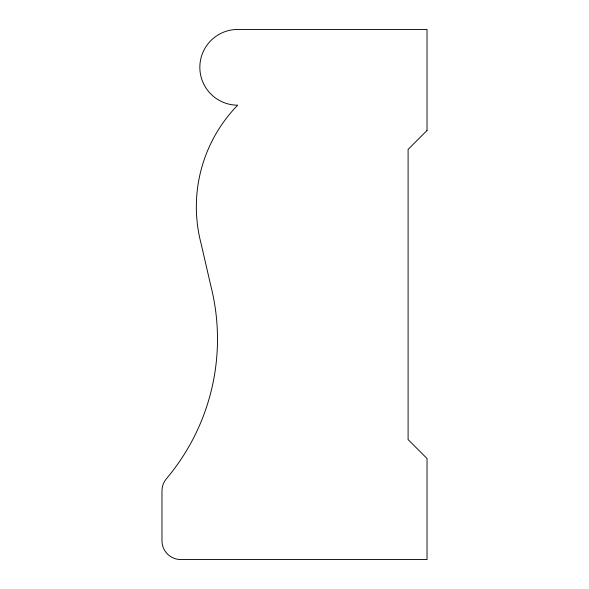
<?xml version="1.0" encoding="UTF-8"?>
<svg xmlns="http://www.w3.org/2000/svg" width="589" height="589" viewBox="0 0 589 589"><rect width="100%" height="100%" fill="white"/><g stroke="black" fill="none" stroke-linecap="round" stroke-linejoin="round"><path stroke-width="0.88" d="M427.025 130.493L408.096 149.422L408.096 439.578L427.025 458.507L427.025 559.55L180.757 559.55A18.782 18.782 0 0 1 161.975 540.768L161.975 490.858A18.782 18.782 0 0 1 166.407 478.732A216.354 216.354 0 0 0 210.774 285.606L201.107 243.684A145.439 145.439 0 0 1 237.706 105.181A37.865 37.865 0 0 1 199.84 67.315A37.865 37.865 0 0 1 237.706 29.45L427.025 29.45L427.025 130.493"/></g></svg>
